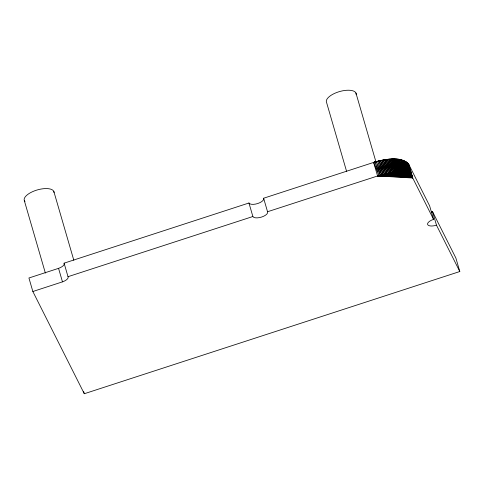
<?xml version="1.0" encoding="UTF-8"?>
<svg xmlns="http://www.w3.org/2000/svg" width="484" height="484" viewBox="0 0 484 484"><rect width="100%" height="100%" fill="white"/><g stroke="black" fill="none" stroke-linecap="round" stroke-linejoin="round"><path stroke-width="0.73" d="M64.1 263.163L248.951 203.002A7.732 3.206 -16.2 0 0 257.748 203.522A7.732 3.206 -16.2 0 0 263.623 198.228L373.63 162.424C384.544 159.659 400.05 155.013 408.817 164.493L429.623 205.845L433.549 219.361A7.732 3.206 -16.2 0 0 427.674 224.655A7.732 3.206 -16.2 0 0 436.471 225.169L459.8 271.53L84.295 393.74L32.851 291.507L28.925 277.991L58.558 268.348A7.732 3.206 -16.2 0 0 64.275 263.847L64.1 263.163L68.202 277.362A7.732 3.206 -16.2 0 1 62.478 281.857L32.851 291.507M68.026 276.679L252.878 216.517A7.732 3.206 -16.2 0 0 261.675 217.032A7.732 3.206 -16.2 0 0 267.543 211.744L380.291 175.105L376.364 161.596L381.664 174.73C391.483 172.8 405.253 169.321 412.737 178.009L433.549 219.361M380.291 175.105L374.991 161.995L378.918 175.511L373.63 162.424L379.123 160.869L384.429 174.058L377.556 175.94L373.63 162.424L380.503 160.549L385.809 173.768L377.556 175.94L412.737 178.009L408.817 164.493M379.123 160.869L383.05 174.379L377.556 175.94L412.441 177.483L408.514 163.967L412.737 178.009M412.078 176.975L407.728 162.981L411.648 176.497L377.556 175.94L388.549 173.272L383.255 159.992L373.63 162.424L381.882 160.258L387.182 173.508L377.556 175.94L412.078 176.975L408.151 163.465L412.441 177.483M380.896 160.742L373.63 162.424L384.623 159.762L389.904 173.072L377.556 175.94L411.164 176.037L407.244 162.521L411.648 176.497M382.348 160.404L385.978 159.557L391.247 172.903L377.556 175.94L410.62 175.601L406.699 162.092L411.164 176.037M375.136 162.303L373.63 162.424L380.835 160.827M382.275 160.506L387.321 159.387L392.572 172.758L377.556 175.94L410.021 175.196L406.094 161.68L410.62 175.601M375.052 162.14L373.63 162.424L377.205 161.668M385.07 160.004L388.646 159.248L393.879 172.655L377.556 175.94L409.361 174.809L405.435 161.299L410.021 175.196M385.694 159.998L387.115 159.714M388.531 159.424L389.953 159.139L395.162 172.576L377.556 175.94L408.647 174.458L404.721 160.942L409.361 174.809M373.63 162.424L375.118 162.17M389.033 159.484L391.235 159.061L396.42 172.534L377.556 175.94L407.879 174.131L403.952 160.615L408.647 174.458M389.59 159.545L392.494 159.018L397.648 172.516L377.556 175.94L407.056 173.829L403.136 160.319L401.659 160.422M390.745 159.514L393.722 159.006L398.846 172.54L377.556 175.94L406.191 173.562L402.264 160.047L407.056 173.829M391.986 159.496L394.92 159.024L400.014 172.588L377.556 175.94L405.271 173.32L401.345 159.811L399.844 159.95M393.189 159.508L396.087 159.079L401.145 172.673L377.556 175.94L404.303 173.115L400.377 159.599L405.271 173.32M395.011 159.466L397.219 159.163L402.24 172.788L377.556 175.94L403.293 172.933L399.367 159.424L404.303 173.115M396.819 159.466L398.314 159.278L403.293 172.933M431.25 212.028A7.732 3.206 -16.2 0 0 432.545 211.659L455.874 258.014L459.8 271.53M383.05 174.379L377.744 161.22L381.664 174.73M401.345 159.811L406.191 173.562M403.136 160.319L407.879 174.131M432.545 211.659L436.471 225.169M398.314 159.278L402.24 172.788M397.219 159.163L401.145 172.673M396.087 159.079L400.014 172.588M394.92 159.024L398.846 172.54M393.722 159.006L397.648 172.516M392.494 159.018L396.42 172.534M391.235 159.061L395.162 172.576M389.953 159.139L393.879 172.655M388.646 159.248L392.572 172.758M387.321 159.387L391.247 172.903M385.978 159.557L389.904 173.072M384.623 159.762L388.549 173.272M383.255 159.992L387.182 173.508M381.882 160.258L385.809 173.768M380.503 160.549L384.429 174.058M355.921 92.97L375.905 161.741M346.568 171.288L326.585 102.517A15.464 6.413 -16.2 0 1 340.27 91.361A15.464 6.413 -16.2 0 1 356.182 94.634M263.623 198.228L267.543 211.744M248.951 203.002L252.878 216.517M53.839 191.482L73.816 260.253M58.558 268.348L62.478 281.857M83.672 391.604L84.295 393.74M24.345 200.685L45.375 273.073M24.999 201.653A15.464 6.413 -16.2 0 1 36.596 190.139A15.464 6.413 -16.2 0 1 54.045 192.584"/></g></svg>
